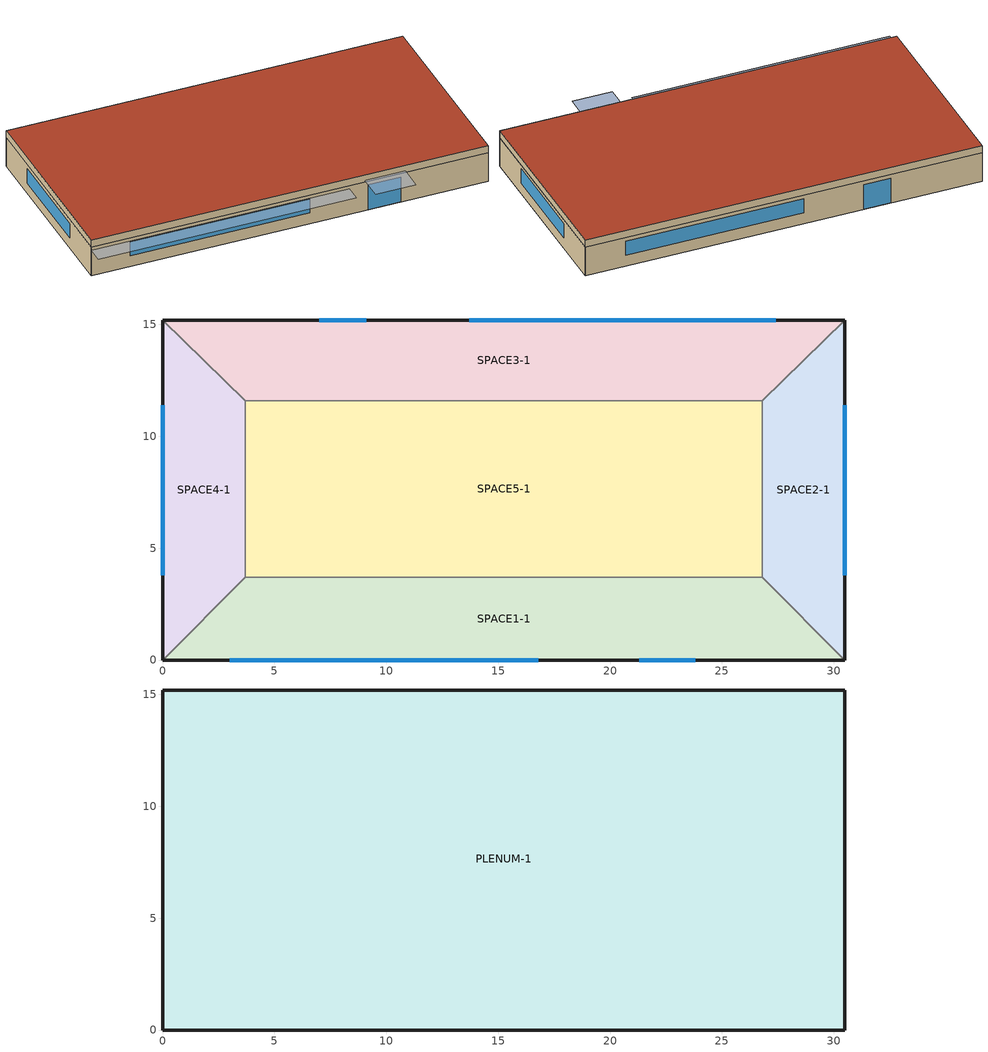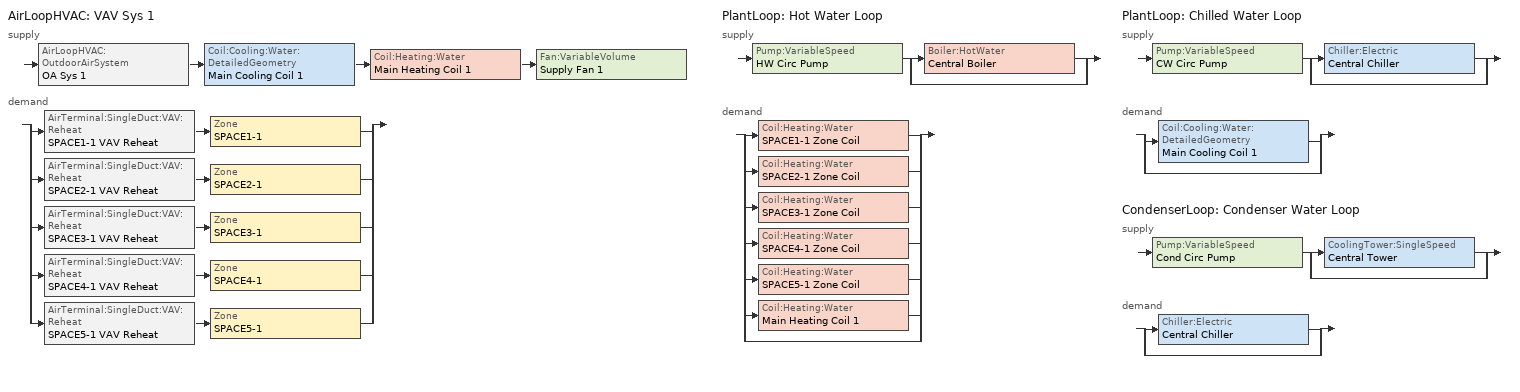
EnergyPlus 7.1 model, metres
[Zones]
SPACE1-1
 floor ground (FLOOR-SLAB-1): 26.8,3.7 30.5,0 0,0 3.7,3.7 z0
 wall outside (WALL-1): 0,0 30.5,0 z0:2.4
 wall to SPACE2-1 (INT-WALL-1): 30.5,0 26.8,3.7 z0:2.4
 wall to SPACE4-1 (INT-WALL-1): 3.7,3.7 0,0 z0:2.4
 wall to SPACE5-1 (INT-WALL-1): 26.8,3.7 3.7,3.7 z0:2.4
 window (Dbl Clr 3mm/13mm Air): 3,0 16.8,0 z0.9:2.1
 window (Sgl Grey 3mm): 21.3,0 23.8,0 z0:2.1
SPACE2-1
 floor ground (FLOOR-SLAB-1): 26.8,11.6 30.5,15.2 30.5,0 26.8,3.7 z0
 wall outside (WALL-1): 30.5,0 30.5,15.2 z0:2.4
 wall to SPACE3-1 (INT-WALL-1): 30.5,15.2 26.8,11.6 z0:2.4
 wall to SPACE5-1 (INT-WALL-1): 26.8,11.6 26.8,3.7 z0:2.4
 window (Dbl Clr 3mm/13mm Air): 30.5,3.8 30.5,11.4 z0.9:2.1
SPACE3-1
 floor ground (FLOOR-SLAB-1): 26.8,11.6 3.7,11.6 0,15.2 30.5,15.2 z0
 wall outside (WALL-1): 30.5,15.2 0,15.2 z0:2.4
 wall to SPACE4-1 (INT-WALL-1): 0,15.2 3.7,11.6 z0:2.4
 wall to SPACE5-1 (INT-WALL-1): 3.7,11.6 26.8,11.6 z0:2.4
 window (Dbl Clr 3mm/13mm Air): 27.4,15.2 13.7,15.2 z0.9:2.1
 window (Sgl Grey 3mm): 9.1,15.2 7,15.2 z0:2.1
SPACE4-1
 floor ground (FLOOR-SLAB-1): 3.7,3.7 0,0 0,15.2 3.7,11.6 z0
 wall outside (WALL-1): 0,15.2 0,0 z0:2.4
 wall to SPACE5-1 (INT-WALL-1): 3.7,3.7 3.7,11.6 z0:2.4
 window (Dbl Clr 3mm/13mm Air): 0,11.4 0,3.8 z0.9:2.1
SPACE5-1
 floor ground (FLOOR-SLAB-1): 26.8,11.6 26.8,3.7 3.7,3.7 3.7,11.6 z0
PLENUM-1
 floor to SPACE1-1 (CLNG-1): 26.8,3.7 30.5,0 0,0 3.7,3.7 z2.4
 floor to SPACE2-1 (CLNG-1): 26.8,11.6 30.5,15.2 30.5,0 26.8,3.7 z2.4
 floor to SPACE3-1 (CLNG-1): 26.8,11.6 3.7,11.6 0,15.2 30.5,15.2 z2.4
 floor to SPACE4-1 (CLNG-1): 3.7,3.7 0,0 0,15.2 3.7,11.6 z2.4
 floor to SPACE5-1 (CLNG-1): 26.8,11.6 26.8,3.7 3.7,3.7 3.7,11.6 z2.4
 wall outside (WALL-1): 0,0 30.5,0 30.5,15.2 0,15.2 0,0 z2.4:3
 roof outside (ROOF-1): 0,15.2 0,0 30.5,0 30.5,15.2 z3
shading: 0,-1.3 0,0 19.8,0 19.8,-1.3 z2.2; 21,-2 21,0 24.1,0 24.1,-2 z2.6
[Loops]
AirLoopHVAC 'VAV Sys 1'
 supply: AirLoopHVAC:OutdoorAirSystem 'OA Sys 1' > Coil:Cooling:Water:DetailedGeometry 'Main Cooling Coil 1' > Coil:Heating:Water 'Main Heating Coil 1' > Fan:VariableVolume 'Supply Fan 1'
 demand: split
  | AirTerminal:SingleDuct:VAV:Reheat 'SPACE1-1 VAV Reheat' > Zone 'SPACE1-1'
  | AirTerminal:SingleDuct:VAV:Reheat 'SPACE2-1 VAV Reheat' > Zone 'SPACE2-1'
  | AirTerminal:SingleDuct:VAV:Reheat 'SPACE3-1 VAV Reheat' > Zone 'SPACE3-1'
  | AirTerminal:SingleDuct:VAV:Reheat 'SPACE4-1 VAV Reheat' > Zone 'SPACE4-1'
  | AirTerminal:SingleDuct:VAV:Reheat 'SPACE5-1 VAV Reheat' > Zone 'SPACE5-1'
PlantLoop 'Hot Water Loop'
 supply: Pump:VariableSpeed 'HW Circ Pump' > split
  | Boiler:HotWater 'Central Boiler'
  | bypass
 demand: split
  | Coil:Heating:Water 'SPACE1-1 Zone Coil'
  | Coil:Heating:Water 'SPACE2-1 Zone Coil'
  | Coil:Heating:Water 'SPACE3-1 Zone Coil'
  | Coil:Heating:Water 'SPACE4-1 Zone Coil'
  | Coil:Heating:Water 'SPACE5-1 Zone Coil'
  | Coil:Heating:Water 'Main Heating Coil 1'
  | bypass
PlantLoop 'Chilled Water Loop'
 supply: Pump:VariableSpeed 'CW Circ Pump' > split
  | Chiller:Electric 'Central Chiller'
  | bypass
 demand: split
  | Coil:Cooling:Water:DetailedGeometry 'Main Cooling Coil 1'
  | bypass
CondenserLoop 'Condenser Water Loop'
 supply: Pump:VariableSpeed 'Cond Circ Pump' > split
  | CoolingTower:SingleSpeed 'Central Tower'
  | bypass
 demand: split
  | Chiller:Electric 'Central Chiller'
  | bypass
[Building]
Building: North Axis {deg}=30; Terrain=City; Loads Convergence Tolerance Value=0.04; Temperature Convergence Tolerance Value {deltaC}=0.4; Solar Distribution=FullExterior; Maximum Number of Warmup Days=25; Minimum Number of Warmup Days=6
[Site:Location]
FRESNO_CA_USA_WMO_723890: Latitude {deg}=36.77; Longitude {deg}=-119.72; Time Zone {hr}=-8; Elevation {m}=100
[SizingPeriod:DesignDay] Day of Month=21; Humidity Condition Type=Wetbulb; Barometric Pressure {Pa}=100129; Rain Indicator=No; Snow Indicator=No; Daylight Saving Time Indicator=No; Solar Model Indicator=ASHRAEClearSky
Name | Month | Day Type | Maximum Dry-Bulb Temperature {C} | Daily Dry-Bulb Temperature Range {deltaC} | Wetbulb or DewPoint at Maximum Dry-Bulb {C} | Wind Speed {m/s} | Wind Direction {deg} | Sky Clearness
FRESNO Ann Clg 1% Condns DB=>MWB | 7 | SummerDesignDay | 38.3 | 16.7 | 21.2 | 3.7 | 300 | 1
FRESNO Ann Htg 99% Condns DB | 12 | WinterDesignDay | 0.5 | 0 | 0.5 | 1.3 | 80 | 0
[Site:GroundTemperature:BuildingSurface]
20.03, 20.03, 20.13, 20.3, 20.43, 20.52, 20.62, 20.77, 20.78, 20.55, 20.44, 20.2
[Material] Thermal Absorptance=0.9
Name | Roughness | Thickness {m} | Conductivity {W/m-K} | Density {kg/m3} | Specific Heat {J/kg-K} | Solar Absorptance | Visible Absorptance
RG01 | Rough | 0.0127 | 1.442 | 881 | 1674 | 0.65 | 0.65
BR01 | VeryRough | 0.0095 | 0.162 | 1121 | 1464 | 0.7 | 0.7
IN46 | VeryRough | 0.0762 | 0.023 | 24 | 1590 | 0.5 | 0.5
WD01 | MediumSmooth | 0.0191 | 0.115 | 513 | 1381 | 0.78 | 0.78
PW03 | MediumSmooth | 0.0127 | 0.115 | 545 | 1213 | 0.78 | 0.78
IN02 | Rough | 0.0901 | 0.043 | 10 | 837 | 0.75 | 0.75
GP01 | MediumSmooth | 0.0127 | 0.16 | 801 | 837 | 0.75 | 0.75
GP02 | MediumSmooth | 0.0159 | 0.16 | 801 | 837 | 0.75 | 0.75
CC03 | MediumRough | 0.1016 | 1.31 | 2243 | 837 | 0.65 | 0.65
[Material:NoMass]
MAT-CLNG-1: Roughness=Rough; Thermal Resistance {m2-K/W}=0.652259; Thermal Absorptance=0.65; Solar Absorptance=0.65; Visible Absorptance=0.65
[Material:AirGap]
AL21: Thermal Resistance {m2-K/W}=0.157
[WindowMaterial:Glazing] Optical Data Type=SpectralAverage; Thickness {m}=0.003; Infrared Transmittance at Normal Incidence=0; Front Side Infrared Hemispherical Emissivity=0.84; Back Side Infrared Hemispherical Emissivity=0.84; Conductivity {W/m-K}=0.9
Name | Solar Transmittance at Normal Incidence | Front Side Solar Reflectance at Normal Incidence | Back Side Solar Reflectance at Normal Incidence | Visible Transmittance at Normal Incidence | Front Side Visible Reflectance at Normal Incidence | Back Side Visible Reflectance at Normal Incidence
CLEAR 3MM | 0.837 | 0.075 | 0.075 | 0.898 | 0.081 | 0.081
GREY 3MM | 0.626 | 0.061 | 0.061 | 0.611 | 0.061 | 0.061
[WindowMaterial:Gas]
AIR 13MM: Gas Type=Air; Thickness {m}=0.0127
[Construction]
ROOF-1: RG01, BR01, IN46, WD01
WALL-1: WD01, PW03, IN02, GP01
CLNG-1: MAT-CLNG-1
FLOOR-SLAB-1: CC03
INT-WALL-1: GP02, AL21, GP02
Dbl Clr 3mm/13mm Air: CLEAR 3MM, AIR 13MM, CLEAR 3MM
Sgl Grey 3mm: GREY 3MM
[Zone] Type=1; Multiplier=1
Name | Ceiling Height {m} | Volume {m3}
PLENUM-1 | 0.6096 | 283.2
SPACE1-1; SPACE3-1 | 2.4384 | 239.247
SPACE2-1; SPACE4-1 | 2.4384 | 103.311
SPACE5-1 | 2.4384 | 447.683
[People] Number of People Schedule=OCCUPY-1; Number of People Calculation Method=people; Fraction Radiant=0.3; Activity Level Schedule=ActSchd
Name | Zone or ZoneList | Number of People
SPACE1-1 People 1 | SPACE1-1 | 11
SPACE2-1 People 1 | SPACE2-1 | 5
SPACE3-1 People 1 | SPACE3-1 | 11
SPACE4-1 People 1 | SPACE4-1 | 5
SPACE5-1 People 1 | SPACE5-1 | 20
[Lights] Schedule=LIGHTS-1; Design Level Calculation Method=LightingLevel; Return Air Fraction=0.2; Fraction Radiant=0.59; Fraction Visible=0.2; Fraction Replaceable=0
Name | Zone or ZoneList | Lighting Level {W}
SPACE1-1 Lights 1 | SPACE1-1 | 1584
SPACE2-1 Lights 1 | SPACE2-1 | 684
SPACE3-1 Lights 1 | SPACE3-1 | 1584
SPACE4-1 Lights 1 | SPACE4-1 | 684
SPACE5-1 Lights 1 | SPACE5-1 | 2964
[ElectricEquipment] Schedule=EQUIP-1; Design Level Calculation Method=EquipmentLevel; Fraction Latent=0; Fraction Radiant=0.3; Fraction Lost=0
Name | Zone or ZoneList | Design Level {W}
SPACE1-1 ElecEq 1 | SPACE1-1 | 1056
SPACE2-1 ElecEq 1 | SPACE2-1 | 456
SPACE3-1 ElecEq 1 | SPACE3-1 | 1056
SPACE4-1 ElecEq 1 | SPACE4-1 | 456
SPACE5-1 ElecEq 1 | SPACE5-1 | 1976
[ZoneInfiltration:DesignFlowRate] Schedule=INFIL-SCH; Design Flow Rate Calculation Method=flow/zone; Constant Term Coefficient=0; Temperature Term Coefficient=0; Velocity Term Coefficient=0.2237; Velocity Squared Term Coefficient=0
Name | Zone or ZoneList | Design Flow Rate {m3/s}
SPACE1-1 Infil 1; SPACE1-1 Infil 2 | SPACE1-1 | 0.00835
SPACE2-1 Infil 1 | SPACE2-1 | 0.00717
SPACE3-1 Infil 1 | SPACE3-1 | 0.0167
SPACE4-1 Infil 1 | SPACE4-1 | 0.00717
SPACE5-1 Infil 1 | SPACE5-1 | 0.031089
[ZoneVentilation:DesignFlowRate] Schedule=NightVentSched; Design Flow Rate Calculation Method=flow/zone; Ventilation Type=Intake; Constant Term Coefficient=1; Temperature Term Coefficient=0; Velocity Term Coefficient=0; Velocity Squared Term Coefficient=0
Name | Zone or ZoneList | Design Flow Rate {m3/s} | Fan Pressure Rise {Pa} | Fan Total Efficiency | Minimum Indoor Temperature Schedule | Maximum Indoor Temperature Schedule | Delta Temperature Schedule | Minimum Outdoor Temperature Schedule | Maximum Outdoor Temperature Schedule | Maximum Wind Speed {m/s} | Minimum Indoor Temperature {C} | Delta Temperature {deltaC}
SPACE1-1 Ventl 1; SPACE1-1 Ventl 2 | SPACE1-1 | 0.05295 | 67 | 0.7 | MinIndoorTemp | MaxIndoorTemp | DeltaTemp | MinOutdoorTemp | MaxOutdoorTemp | 40
SPACE2-1 Ventl 1 | SPACE2-1 | 0.0703 | 67 | 0.7 |  |  |  |  |  |  | 18 | 2
SPACE3-1 Ventl 1 | SPACE3-1 | 0.0995 | 67 | 0.7 |  |  |  |  |  |  | 18 | 2
SPACE4-1 Ventl 1 | SPACE4-1 | 0.0985 | 67 | 0.7 |  |  |  |  |  |  | 18 | 2
SPACE5-1 Ventl 1; SPACE5-1 Ventl 2 | SPACE5-1 | 0.04715 | 67 | 0.7 | MinIndoorTemp | MaxIndoorTemp | DeltaTemp | MinOutdoorTemp | MaxOutdoorTemp | 40
PLENUM-1 Ventl 1 | PLENUM-1 | 0.4685 | 0 | 1 |  |  |  |  |  |  | 18 | 2
[ZoneMixing] Schedule=MixingAvailSched; Design Flow Rate Calculation Method=flow/zone; Design Flow Rate {m3/s}=0.1059; Delta Temperature Schedule=DeltaTemp; Minimum Zone Temperature Schedule=MinIndoorTemp; Maximum Zone Temperature Schedule=MaxIndoorTemp; Minimum Source Zone Temperature Schedule=MinIndoorTemp; Maximum Source Zone Temperature Schedule=MaxIndoorTemp; Minimum Outdoor Temperature Schedule=MinOutdoorTemp; Maximum Outdoor Temperature Schedule=MaxOutdoorTemp
Name | Zone | Source Zone
SPACE5-1 Mixng 1 | SPACE5-1 | SPACE1-1
SPACE3-1 Mixng 1 | SPACE3-1 | SPACE5-1
[ZoneCrossMixing] Schedule=MixingAvailSched; Design Flow Rate Calculation Method=flow/zone; Design Flow Rate {m3/s}=0.1; Delta Temperature {deltaC}=1; Minimum Zone Temperature Schedule=MinIndoorTemp; Maximum Zone Temperature Schedule=MaxIndoorTemp; Minimum Source Zone Temperature Schedule=MinIndoorTemp; Maximum Source Zone Temperature Schedule=MaxIndoorTemp; Minimum Outdoor Temperature Schedule=MinOutdoorTemp; Maximum Outdoor Temperature Schedule=MaxOutdoorTemp
Name | Zone | Source Zone
SPACE2-1 XMixng 1 | SPACE2-1 | SPACE4-1
SPACE4-1 XMixng 1 | SPACE4-1 | SPACE2-1
[Sizing:Zone] Zone Cooling Design Supply Air Temperature {C}=14; Zone Heating Design Supply Air Temperature {C}=50; Zone Cooling Design Supply Air Humidity Ratio {kg-H2O/kg-air}=0.009; Zone Heating Design Supply Air Humidity Ratio {kg-H2O/kg-air}=0.004; Zone Heating Sizing Factor=0; Zone Cooling Sizing Factor=0; Cooling Design Air Flow Method=DesignDay; Cooling Design Air Flow Rate {m3/s}=0; Heating Design Air Flow Method=DesignDay; Heating Design Air Flow Rate {m3/s}=0
Name | Design Specification Outdoor Air Object
SPACE1-1 | SZ DSOA SPACE1-1
SPACE2-1 | SZ DSOA SPACE2-1
SPACE3-1 | SZ DSOA SPACE3-1
SPACE4-1 | SZ DSOA SPACE4-1
SPACE5-1 | SZ DSOA SPACE5-1
[DesignSpecification:OutdoorAir] Outdoor Air Method=flow/person; Outdoor Air Flow per Person {m3/s-person}=0.00944; Outdoor Air Flow per Zone Floor Area {m3/s-m2}=0; Outdoor Air Flow per Zone {m3/s}=0
SZ DSOA SPACE1-1; SZ DSOA SPACE2-1; SZ DSOA SPACE3-1; SZ DSOA SPACE4-1; SZ DSOA SPACE5-1
[Sizing:System]
VAV Sys 1: Type of Load to Size On=sensible; Design Outdoor Air Flow Rate {m3/s}=autosize; Minimum System Air Flow Ratio=0.3; Preheat Design Temperature {C}=7; Preheat Design Humidity Ratio {kg-H2O/kg-Air}=0.008; Precool Design Temperature {C}=11; Precool Design Humidity Ratio {kg-H2O/kg-Air}=0.008; Central Cooling Design Supply Air Temperature {C}=12.8; Central Heating Design Supply Air Temperature {C}=16.7; Sizing Option=noncoincident; 100% Outdoor Air in Cooling=no; 100% Outdoor Air in Heating=no; Central Cooling Design Supply Air Humidity Ratio {kg-H2O/kg-Air}=0.008; Central Heating Design Supply Air Humidity Ratio {kg-H2O/kg-Air}=0.008; Cooling Design Air Flow Method=DesignDay; Cooling Design Air Flow Rate {m3/s}=0; Heating Design Air Flow Method=DesignDay; Heating Design Air Flow Rate {m3/s}=0
[Sizing:Plant]
Name | Loop Type | Design Loop Exit Temperature {C} | Loop Design Temperature Difference {deltaC}
Hot Water Loop | heating | 82 | 11
Chilled Water Loop | cooling | 7.22 | 6.67
Condenser Water Loop | condenser | 29.4 | 5.6
[PlantLoop] Fluid Type=Water; Maximum Loop Flow Rate {m3/s}=autosize; Minimum Loop Flow Rate {m3/s}=0; Plant Loop Volume {m3}=autocalculate; Load Distribution Scheme=Sequential
Name | Plant Equipment Operation Scheme | Maximum Loop Temperature {C} | Minimum Loop Temperature {C}
Hot Water Loop | Hot Loop Operation | 100 | 10
Chilled Water Loop | CW Loop Operation | 98 | 1
[CondenserLoop]
Condenser Water Loop: Fluid Type=Water; Condenser Equipment Operation Scheme=Tower Loop Operation; Maximum Loop Temperature {C}=80; Minimum Loop Temperature {C}=10; Maximum Loop Flow Rate {m3/s}=autosize; Minimum Loop Flow Rate {m3/s}=0; Condenser Loop Volume {m3}=autocalculate; Load Distribution Scheme=Sequential
[SetpointManager:FollowOutdoorAirTemperature]
MyCondenserControl: Control Variable=Temperature; Reference Temperature Type=OutdoorAirWetBulb; Offset Temperature Difference {deltaC}=0; Maximum Setpoint Temperature {C}=80; Minimum Setpoint Temperature {C}=10; Setpoint Node or NodeList=Condenser Supply Outlet Node
[PlantEquipmentOperationSchemes] Control Scheme 1 Schedule=PlantOnSched
Name | Control Scheme 1
Hot Loop Operation | Central Boiler Only
CW Loop Operation | Central Chiller Only
[CondenserEquipmentOperationSchemes]
Tower Loop Operation: Control Scheme 1=Year Round Tower Operation; Control Scheme 1 Schedule=PlantOnSched
[PlantEquipmentOperation:CoolingLoad] Load Range 1 Lower Limit {W}=0
Name | Load Range 1 Upper Limit {W} | Range 1 Equipment List
Central Chiller Only | 900000 | Cooling Plant
Year Round Tower Operation | 90000000 | All Towers
[PlantEquipmentOperation:HeatingLoad]
Central Boiler Only: Load Range 1 Lower Limit {W}=0; Load Range 1 Upper Limit {W}=1000000; Range 1 Equipment List=heating plant
[PlantEquipmentList]
heating plant: Central Boiler
Cooling Plant: Central Chiller
[CondenserEquipmentList]
All Towers: Central Tower
[AirLoopHVAC]
VAV Sys 1: Design Supply Air Flow Rate {m3/s}=autosize
[AvailabilityManager:Scheduled]
VAV Sys 1 Avail: Schedule=FanAvailSched
[SetpointManager:Scheduled] Control Variable=Temperature
Name | Schedule | Setpoint Node or NodeList
Supply Air Temp Manager 1 | Seasonal Reset Supply Air Temp Sch | Supply Air Temp Nodes 1
Hot Water Loop Setpoint Manager | HW Loop Temp Schedule | Hot Water Loop Setpoint Node List
Chilled Water Loop Setpoint Manager | CW Loop Temp Schedule | Chilled Water Loop Setpoint Node List
Central Boiler Setpoint Manager | HW Loop Temp Schedule | Central Boiler Outlet Node
Central Chiller Setpoint Manager | CW Loop Temp Schedule | Central Chiller Outlet Node
[SetpointManager:MixedAir]
Mixed Air Temp Manager 1: Control Variable=Temperature; Setpoint Node or NodeList=Mixed Air Node 1
[Controller:WaterCoil] Control Variable=Temperature; Actuator Variable=FLOW; Controller Convergence Tolerance {deltaC}=0.002; Maximum Actuated Flow {m3/s}=autosize; Minimum Actuated Flow {m3/s}=0
Name | Action
Central Cooling Coil Contoller 1 | Reverse
Central Heating Coil Contoller 1 | Normal
[Controller:OutdoorAir]
OA Controller 1: Minimum Outdoor Air Flow Rate {m3/s}=autosize; Maximum Outdoor Air Flow Rate {m3/s}=autosize; Economizer Control Type=FixedDryBulb; Economizer Control Action Type=ModulateFlow; Economizer Maximum Limit Dry-Bulb Temperature {C}=19; Economizer Minimum Limit Dry-Bulb Temperature {C}=4; Lockout Type=NoLockout; Minimum Limit Type=FixedMinimum; Minimum Outdoor Air Schedule=Min OA Sched
[Zone equipment]
SPACE1-1: SPACE1-1 VAV Reheat
SPACE2-1: SPACE2-1 VAV Reheat
SPACE3-1: SPACE3-1 VAV Reheat
SPACE4-1: SPACE4-1 VAV Reheat
SPACE5-1: SPACE5-1 VAV Reheat
[AirTerminal:SingleDuct:VAV:Reheat] Availability Schedule=FanAvailSched; Maximum Air Flow Rate {m3/s}=autosize; Zone Minimum Air Flow Input Method=Constant; Constant Minimum Air Flow Fraction=0.3; Maximum Hot Water or Steam Flow Rate {m3/s}=autosize; Minimum Hot Water or Steam Flow Rate {m3/s}=0; Convergence Tolerance=0.001; Damper Heating Action=Reverse; Maximum Flow per Zone Floor Area During Reheat=AUTOCALCULATE; Maximum Flow Fraction During Reheat=AUTOCALCULATE
Name | Reheat Coil
SPACE1-1 VAV Reheat | SPACE1-1 Zone Coil
SPACE2-1 VAV Reheat | SPACE2-1 Zone Coil
SPACE3-1 VAV Reheat | SPACE3-1 Zone Coil
SPACE4-1 VAV Reheat | SPACE4-1 Zone Coil
SPACE5-1 VAV Reheat | SPACE5-1 Zone Coil
[ZoneControl:Thermostat] Control Type Schedule=Zone Control Type Sched; Control 1=CoolingSetPoint; Control 2=HeatingSetpoint; Control 3=DualSetPoint
Name | Zone or ZoneList
SPACE1-1 Control | SPACE1-1
SPACE2-1 Control | SPACE2-1
SPACE3-1 Control | SPACE3-1
SPACE4-1 Control | SPACE4-1
SPACE5-1 Control | SPACE5-1
[ThermostatSetpoint:SingleHeating]
HeatingSetpoint: Setpoint Temperature Schedule=Htg-SetP-Sch
[ThermostatSetpoint:SingleCooling]
CoolingSetpoint: Setpoint Temperature Schedule=Clg-SetP-Sch
[ThermostatSetpoint:DualSetpoint]
DualSetPoint: Heating Setpoint Temperature Schedule=Htg-SetP-Sch; Cooling Setpoint Temperature Schedule=Clg-SetP-Sch
[AirLoopHVAC:ReturnPlenum]
Return-Plenum-1: Zone=PLENUM-1
[Boiler:HotWater]
Central Boiler: Fuel Type=NaturalGas; Nominal Capacity {W}=autosize; Nominal Thermal Efficiency=0.8; Efficiency Curve Temperature Evaluation Variable=LeavingBoiler; Normalized Boiler Efficiency Curve=BoilerEfficiency; Design Water Outlet Temperature {C}=81; Design Water Flow Rate {m3/s}=autosize; Minimum Part Load Ratio=0; Maximum Part Load Ratio=1.2; Optimum Part Load Ratio=1; Water Outlet Upper Temperature Limit {C}=100; Boiler Flow Mode=VariableFlow
[Chiller:Electric]
Central Chiller: Condenser Type=WaterCooled; Nominal Capacity {W}=autosize; Nominal COP {W/W}=3.2; Minimum Part Load Ratio=0; Maximum Part Load Ratio=1; Optimum Part Load Ratio=0.65; Design Condenser Inlet Temperature {C}=35; Temperature Rise Coefficient=2.778; Design Chilled Water Outlet Temperature {C}=6.67; Design Chilled Water Flow Rate {m3/s}=autosize; Design Condenser Fluid Flow Rate {m3/s}=autosize; Coefficient 1 of Capacity Ratio Curve=0.9949; Coefficient 2 of Capacity Ratio Curve=-0.045954; Coefficient 3 of Capacity Ratio Curve=-0.0013543; Coefficient 1 of Power Ratio Curve=2.333; Coefficient 2 of Power Ratio Curve=-1.975; Coefficient 3 of Power Ratio Curve=0.6121; Coefficient 1 of Full Load Ratio Curve=0.03303; Coefficient 2 of Full Load Ratio Curve=0.6852; Coefficient 3 of Full Load Ratio Curve=0.2818; Chilled Water Outlet Temperature Lower Limit {C}=5; Chiller Flow Mode=VariableFlow
[CoolingTower:SingleSpeed]
Central Tower: Design Water Flow Rate {m3/s}=autosize; Design Air Flow Rate {m3/s}=autosize; Fan Power at Design Air Flow Rate {W}=autosize; U-Factor Times Area Value at Design Air Flow Rate {W/K}=autosize; Air Flow Rate in Free Convection Regime {m3/s}=0; U-Factor Times Area Value at Free Convection Air Flow Rate {W/K}=0
[Pump:VariableSpeed] Rated Flow Rate {m3/s}=autosize; Rated Pump Head {Pa}=179352; Rated Power Consumption {W}=autosize; Motor Efficiency=0.9; Fraction of Motor Inefficiencies to Fluid Stream=0; Coefficient 1 of the Part Load Performance Curve=0; Coefficient 2 of the Part Load Performance Curve=1; Coefficient 3 of the Part Load Performance Curve=0; Coefficient 4 of the Part Load Performance Curve=0; Minimum Flow Rate {m3/s}=0; Pump Control Type=INTERMITTENT
Name | Pump Flow Rate Schedule
HW Circ Pump
CW Circ Pump; Cond Circ Pump | CoolingPumpAvailSched
[Coil:Heating:Water] Availability Schedule=ReheatCoilAvailSched; U-Factor Times Area Value {W/K}=autosize; Maximum Water Flow Rate {m3/s}=autosize; Performance Input Method=UFactorTimesAreaAndDesignWaterFlowRate; Rated Capacity {W}=autosize; Rated Inlet Water Temperature {C}=82.2; Rated Inlet Air Temperature {C}=16.6; Rated Outlet Water Temperature {C}=71.1; Rated Outlet Air Temperature {C}=32.2
SPACE1-1 Zone Coil; SPACE2-1 Zone Coil; SPACE3-1 Zone Coil; SPACE4-1 Zone Coil; SPACE5-1 Zone Coil; Main Heating Coil 1
[Coil:Cooling:Water:DetailedGeometry]
Main Cooling Coil 1: Availability Schedule=CoolingCoilAvailSched; Maximum Water Flow Rate {m3/s}=autosize; Tube Outside Surface Area {m2}=autosize; Total Tube Inside Area {m2}=autosize; Fin Surface Area {m2}=autosize; Minimum Airflow Area {m2}=autosize; Coil Depth {m}=autosize; Fin Diameter {m}=autosize; Number of Tubes per Row=autosize
[Fan:VariableVolume]
Supply Fan 1: Availability Schedule=FanAvailSched; Fan Efficiency=0.7; Pressure Rise {Pa}=600; Maximum Flow Rate {m3/s}=autosize; Fan Power Minimum Flow Rate Input Method=Fraction; Fan Power Minimum Flow Fraction=0.25; Motor Efficiency=0.9; Motor In Airstream Fraction=1; Fan Power Coefficient 1=0.350712; Fan Power Coefficient 2=0.308505; Fan Power Coefficient 3=-0.541374; Fan Power Coefficient 4=0.871988; Fan Power Coefficient 5=0
[Schedule:Compact]
OCCUPY-1: Through: 12/31, For: Weekdays SummerDesignDay CustomDay1 CustomDay2, Until: 8:00, 0, Until: 11:00, 1, Until: 12:00, 0.8, Until: 13:00, 0.4, Until: 14:00, 0.8, Until: 18:00, 1, Until: 19:00, 0.5, Until: 21:00, 0.1, Until: 24:00, 0, For: Saturday Sunday Holidays WinterDesignDay, Until: 24:00, 0
LIGHTS-1: Through: 12/31, For: Weekdays SummerDesignDay CustomDay1 CustomDay2, Until: 8:00, 0.05, Until: 9:00, 0.9, Until: 10:00, 0.95, Until: 11:00, 1, Until: 12:00, 0.95, Until: 13:00, 0.8, Until: 14:00, 0.9, Until: 18:00, 1, Until: 19:00, 0.6, Until: 20:00, 0.2, Until: 21:00, 0.2, Until: 24:00, 0.05, For: Saturday Sunday Holidays WinterDesignDay, Until: 24:00, 0.05
EQUIP-1: Through: 12/31, For: Weekdays SummerDesignDay CustomDay1 CustomDay2, Until: 8:00, 0.02, Until: 9:00, 0.4, Until: 14:00, 0.9, Until: 15:00, 0.8, Until: 16:00, 0.7, Until: 18:00, 0.5, Until: 20:00, 0.3, Until: 24:00, 0.02, For: Saturday Sunday Holidays WinterDesignDay, Until: 24:00, 0.2
INFIL-SCH: Through: 3/31, For: Alldays, Until: 24:00, 1, Through: 10/31, For: Alldays, Until: 24:00, 0, Through: 12/31, For: Alldays, Until: 24:00, 1
ActSchd: Through: 12/31, For: Alldays, Until: 24:00, 117.24
Htg-SetP-Sch: Through: 12/31, For: Weekdays CustomDay1 CustomDay2, Until: 7:00, 12.8, Until: 18:00, 21.1, Until: 24:00, 12.8, For: Weekends Holidays, Until: 7:00, 12.8, Until: 13:00, 21.1, Until: 24:00, 12.8, For: SummerDesignDay, Until: 24:00, 12.8, For: WinterDesignDay, Until: 24:00, 21.1
Clg-SetP-Sch: Through: 12/31, For: Weekdays CustomDay1 CustomDay2, Until: 7:00, 40, Until: 18:00, 23.9, Until: 24:00, 40, For: Weekends Holidays, Until: 7:00, 40, Until: 13:00, 23.9, Until: 24:00, 32.2, For: SummerDesignDay, Until: 24:00, 23.9, For: WinterDesignDay, Until: 24:00, 40
Zone Control Type Sched: Through: 12/31, For: Weekdays Weekends Holidays CustomDay1 CustomDay2, Until: 24:00, 4, For: SummerDesignDay, Until: 24:00, 2, For: WinterDesignDay, Until: 24:00, 1
Min OA Sched: Through: 12/31, For: Weekdays, Until: 6:00, 0.02, Until: 18:00, 1, Until: 24:00, 0.02, For: Weekends SummerDesignDay WinterDesignDay CustomDay1 CustomDay2 Holidays, Until: 24:00, 0.02
FanAvailSched: Through: 3/31, For: AllDays, Until: 24:00, 1, Through: 9/30, For: Weekdays, Until: 7:00, 0, Until: 17:00, 1, Until: 24:00, 0, For: Weekends Holidays CustomDay1 CustomDay2, Until: 24:00, 0, For: SummerDesignDay WinterDesignDay, Until: 24:00, 1, Through: 12/31, For: AllDays, Until: 24:00, 1
CoolingCoilAvailSched: Through: 3/31, For: Alldays, Until: 24:00, 0, Through: 9/30, For: Weekdays, Until: 7:00, 0, Until: 17:00, 1, Until: 24:00, 0, For: Weekends Holidays CustomDay1 CustomDay2, Until: 24:00, 0, For: SummerDesignDay WinterDesignDay, Until: 24:00, 1, Through: 12/31, For: Alldays, Until: 24:00, 0
CoolingPumpAvailSched: Through: 3/31, For: Alldays, Until: 24:00, 0, Through: 9/30, For: Alldays, Until: 24:00, 1, Through: 12/31, For: Alldays, Until: 24:00, 0
ReheatCoilAvailSched: Through: 3/31, For: Alldays, Until: 24:00, 1, Through: 9/30, For: Weekdays, Until: 7:00, 0, Until: 23:00, 1, Until: 24:00, 0, For: Weekends Holidays CustomDay1 CustomDay2, Until: 24:00, 0, For: SummerDesignDay, Until: 24:00, 1, For: WinterDesignDay, Until: 24:00, 1, Through: 12/31, For: AllDays, Until: 24:00, 1
CW Loop Temp Schedule: Through: 12/31, For: Alldays, Until: 24:00, 7.22
HW Loop Temp Schedule: Through: 12/31, For: Alldays, Until: 24:00, 82
PlantOnSched: Through: 12/31, For: Alldays, Until: 24:00, 1
Seasonal Reset Supply Air Temp Sch: Through: 3/31, For: Alldays, Until: 24:00, 16, Through: 9/30, For: Alldays, Until: 24:00, 13, Through: 12/31, For: Alldays, Until: 24:00, 16
NightVentSched: Through: 3/31, For: Alldays, Until: 24:00, 0, Through: 9/30, For: Monday Tuesday Wednesday Thursday, Until: 1:00, 0, Until: 7:00, 1, Until: 24:00, 0, For: Friday Weekends Holidays SummerDesignDay WinterDesignDay CustomDay1 CustomDay2, Until: 24:00, 0, Through: 12/31, For: Alldays, Until: 24:00, 0
MixingAvailSched: Through: 3/31, For: AllDays, Until: 24:00, 1, Through: 9/30, For: Weekdays, Until: 7:00, 1, Until: 17:00, 1, Until: 24:00, 1, For: Weekends Holidays CustomDay1 CustomDay2, Until: 24:00, 0, For: SummerDesignDay WinterDesignDay, Until: 24:00, 1, Through: 12/31, For: AllDays, Until: 24:00, 1
MinIndoorTemp: Through: 12/31, For: AllDays, Until: 24:00, 18
MaxIndoorTemp; MaxOutdoorTemp: Through: 12/31, For: AllDays, Until: 24:00, 100
DeltaTemp: Through: 12/31, For: AllDays, Until: 24:00, 2
MinOutdoorTemp: Through: 12/31, For: AllDays, Until: 24:00, -100
[Curve:Quadratic]
BoilerEfficiency: Coefficient1 Constant=1; Coefficient2 x=0; Coefficient3 x**2=0; Minimum Value of x=0; Maximum Value of x=1
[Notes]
5ZoneNightVent2.idf
Basic file description:  1 story building divided into 4 exterior and one interior conditioned zones and return plenum.
Highlights:              Illustrates night ventilation using the Ventilation object
Simulation Location/Run: FRESNO_CA_USA TMY2-93193, 2 design days, 1 run period,
Run Control executes the run period using the weather file
Location:                Fresno, CA
Design Days:             FRESNO_CA_USA Annual Heating 99% Design Conditions DB, MaxDB= 0.5°C
FRESNO_CA_USA Annual Cooling 1% Design Conditions, MaxDB=  38.3°C MCWB=  21.2°C
Run Period (Weather File): 8/10 - 8/18  FRESNO_CA_USA TMY2-93193
Run Control:             Zone and System sizing with weather file run control (no design days run)
Building: Single floor rectangular building 100 ft x 50 ft. 5 zones - 4 exterior, 1 interior, zone height 8 feet.
Exterior zone depth is 12 feet. There is a 2 foot high return plenum: the overall building height is
10 feet. There are windows on all 4 facades; the south and north facades have glass doors.
The south facing glass is shaded by overhangs. The walls are woodshingle over plywood, R11 insulation,
and gypboard. The roof is a gravel built up roof with R-3 mineral board insulation and plywood sheathing.
The windows are of various single and double pane construction with 3mm and 6mm glass and either 6mm or
13mm argon or air gap.  The window to wall ratio is approxomately 0.29.
The south wall and door have overhangs.
The building is oriented 30 degrees east of north.
Floor Area:        463.6 m2 (5000 ft2)
Number of Stories: 1
Zone Description Details:
Internal gains description:     lighting is 1.5 watts/ft2, office equip is 1.0 watts/ft2. There is 1 occupant
per 100 ft2 of floor area. The infiltration is 0.25 air changes per hour.
Interzone Surfaces:             6 interzone surfaces (see diagram)
Internal Mass:                  None
Windows:                        4 ea.: 1) Double pane clear, 3mm glass, 13mm air gap
2) Double pane clear, 3mm glass, 13mm argon gap
3) Double pane clear, 6mm glass, 6mm air gap
4) Double pane lowE,  6mm lowE glass outside, 6mm air gap, 6mm clear glass
Doors:                          2 ea.:    Single pane grey,  3mm glass
Detached Shading:               None
Daylight:                       None
Natural Ventilation:            None
Compact Schedules:              Yes
HVAC:                           Standard VAV system with outside air economizer, hot water reheat coils,
central chilled water cooling coil. Central Plant is single hot water
boiler, electric compression chiller with water cooled condenser.
All equipment is autosized.
This input illustrates night venting using the Ventilation object.
We ventilate the building in the early morning hours. The runperiod is
a summer week in Fresno. We assume a ventilation
rate of 1/3 the supply air design value and adjust the fan inputs in
the ventilation object accordingly. Successful night ventilation modeling
depends critically on getting the ventilation fan consumption right. In
this case, we see a modest benefit with night ventilation compared to the
base case (5ZoneNightVent1.idf).
Zonal Equipment:                AirTerminal:SingleDuct:VAV:Reheat
Central Air Handling Equipment: Yes
System Equipment Autosize:      Yes
Purchased Cooling:              None
Purchased Heating:              None
Coils:                          Coil:Cooling:Water:DetailedGeometry, Coil:Heating:Water
Pumps:                          Pump:VariableSpeed
Boilers:                        Boiler:HotWater
Chillers:                       Chiller:Electric
Towers:                         CoolingTower:SingleSpeed
Standard Reports:               All Summary Predefined Reports
Timestep or Hourly Variables:   Hourly
Time bins Report:               None
HTML Report:                    Predefined All Summary
Environmental Emissions:        None
Utility Tariffs:                None
